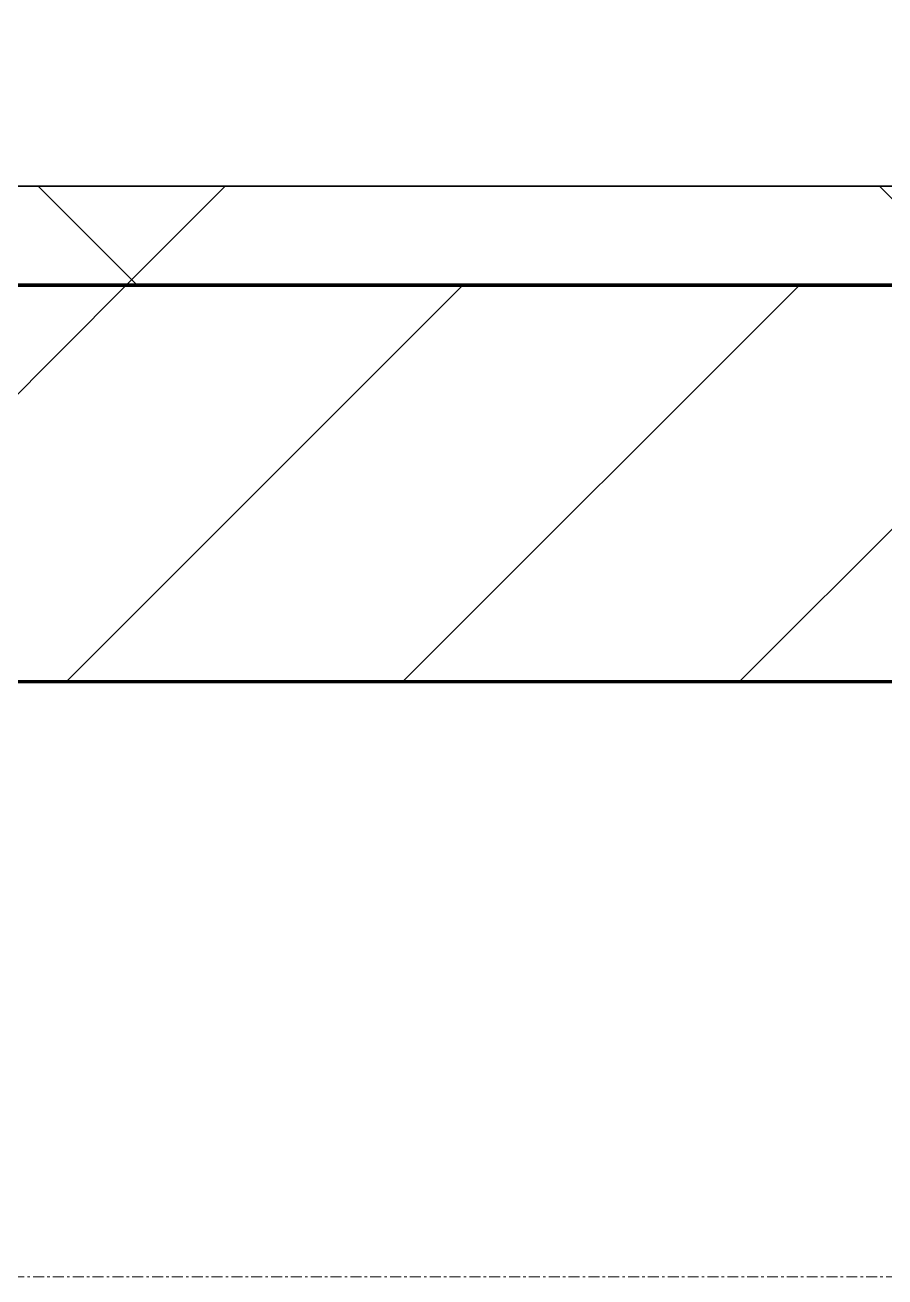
# Model space of a CAD drawing. Header units: millimetres. Extents: x -853432 to -773672, y -18171 to 22484.
# Drawn here: x -787912 to -787478, y -4321 to -3690 of the extents above; entities that cross this region are included whole.
import ezdxf
from ezdxf.xclip import XClip

# ---------------------------------------------------------------- set-up
doc = ezdxf.new("R2010")
doc.units = ezdxf.units.MM
doc.header["$XCLIPFRAME"] = 0
doc.linetypes.add('DPA_Grid _ Level 100', pattern=[10, 5.5, -1.6, 1.3, -1.6])
for name, color, linetype, lineweight in [('A-GLAZ-CURT', 2, 'Continuous', 9), ('A-WALL', 5, 'Continuous', 35), ('A-WALL-FNSH', 2, 'Continuous', 35), ('A-WALL-PATT', 1, 'Continuous', 35), ('S-GRID', 251, 'Continuous', 9)]:
    doc.layers.add(name, color=color, linetype=linetype, lineweight=lineweight)
doc.layers.add('A11_ALU.SOLID SHEET', color=2, linetype='Continuous')

# ---------------------------------------------------------------- blocks, each defined once
blk = doc.blocks.new('*U2464')
at = {"layer": 'S-GRID', "linetype": 'DPA_Grid _ Level 100'}
blk.add_line((57000, -7900), (-16649.52, -7900), dxfattribs=at)
blk = doc.blocks.new('PPLS-PP19_Custom Tile Pattern - Custom Tile Pattern-V165-4251-01 ENLARGED CONCOURSE LEVEL - REFLECTED CEILING PLAN - SHEET 2')
at = {"layer": 'A-GLAZ-CURT'}
for p, q in [((-300, 0), (300, 0)), ((300, 0), (-300, 0)), ((195.99, 0), (213.31, 0)), ((213.31, 0), (195.99, 0)), ((230.06, 0), (300, 0)), ((-300, -50), (300, -50)), ((300, -50), (-300, -50))]:
    blk.add_line(p, q, dxfattribs=at)
for points, knots in [([(-26.75, 0), (-27.82, 0), (-36.18, 0), (-53.55, 0), (-78.2, 0), (-110.94, 0), (-130.52, 0), (-147.74, 0), (-149.07, 0)], [-8718.362214, -8718.362214, -8718.362214, -8718.362214, -8532.293389, -8073.216054, -7508.296369, -7004.680444, -6449.282163, -6277.220794, -6277.220794, -6277.220794, -6277.220794]), ([(-126.5, 0), (-122.44, 0), (-108.71, 0), (-86.68, 0), (-63.44, 0), (-54.4, 0), (-48.53, 0), (-30.79, 0), (-18.63, 0), (-1.28, 0), (4.49, 0)], [-5231.017328, -5231.017328, -5231.017328, -5231.017328, -4994.692869, -4542.524482, -4008.285538, -3689.699207, -3546.54457, -3315.260113, -2864.387349, -2490.960632, -2490.960632, -2490.960632, -2490.960632]), ([(-115.82, 0), (-114.96, 0), (-110.41, 0), (-96.78, 0), (-71.33, 0), (-42.53, 0), (-12.85, 0), (0.39, 0), (4.31, 0)], [-5724.064692, -5724.064692, -5724.064692, -5724.064692, -5430.283136, -5103.229623, -4799.173296, -4065.652676, -3589.737505, -3288.292483, -3288.292483, -3288.292483, -3288.292483]), ([(-83.28, 0), (-83.28, 0), (-82.91, 0), (-76.14, 0), (-62.97, 0), (-48.14, 0), (-36.49, 0), (-33.57, 0), (-29.94, 0), (-28.57, 0)], [-1393.4169, -1393.4169, -1393.4169, -1393.4169, -1353.722004, -1274.333717, -1073.56893, -651.549973, -296.515819, -83.513472, 0, 0, 0, 0]), ([(-64.48, 0), (-62.14, 0), (-53.34, 0), (-34.42, 0), (-29.82, 0), (-29.19, 0)], [-2290.403409, -2290.403409, -2290.403409, -2290.403409, -1809.437387, -963.711516, -666.19313, -666.19313, -666.19313, -666.19313]), ([(-29.03, 0), (-33.97, 0), (-43.74, 0), (-55.45, 0), (-62.54, 0), (-64.47, 0)], [-2680.714891, -2680.714891, -2680.714891, -2680.714891, -2413.671296, -2161.752162, -2055.675682, -2055.675682, -2055.675682, -2055.675682]), ([(9.32, 0), (9.08, 0), (7.65, 0), (2.57, 0), (-12.23, 0), (-25.64, 0), (-40, 0), (-53.76, 0), (-62.16, 0), (-64.42, 0)], [-2922.926651, -2922.926651, -2922.926651, -2922.926651, -2882.788014, -2720.818881, -2518.50168, -2125.455881, -1792.521578, -1466.981642, -1348.494388, -1348.494388, -1348.494388, -1348.494388]), ([(31.18, 0), (25.97, 0), (11.99, 0), (-16.92, 0), (-45.2, 0), (-61.48, 0), (-64.15, 0)], [-4496.803627, -4496.803627, -4496.803627, -4496.803627, -4222.080604, -3745.412743, -2981.410125, -2664.77252, -2664.77252, -2664.77252, -2664.77252]), ([(76.63, 0), (74.8, 0), (67.65, 0), (53.52, 0), (37, 0), (24.07, 0), (12.82, 0), (-2.9, 0), (-20.62, 0), (-32.81, 0), (-44.85, 0), (-51.43, 0), (-51.79, 0)], [-3095.572228, -3095.572228, -3095.572228, -3095.572228, -2950.589685, -2634.532728, -2313.748533, -2106.613311, -1925.670641, -1617.263037, -1290.787923, -1039.307308, -819.71621, -644.910881, -644.910881, -644.910881, -644.910881]), ([(-36.78, 0), (-32.43, 0), (-19.22, 0), (8.83, 0), (42.71, 0), (65.46, 0), (73.07, 0)], [-6191.144455, -6191.144455, -6191.144455, -6191.144455, -5862.463379, -5340.621928, -4573.028122, -4127.429637, -4127.429637, -4127.429637, -4127.429637]), ([(-36.29, 0), (-36.29, 0), (-34.66, 0), (-28.88, 0), (-26.95, 0), (-26.54, 0)], [-9150.272121, -9150.272121, -9150.272121, -9150.272121, -9057.163041, -8919.836787, -8834.607043, -8834.607043, -8834.607043, -8834.607043]), ([(30.82, 0), (29.27, 0), (20.14, 0), (3.54, 0), (-16.58, 0), (-34.76, 0), (-36.04, 0)], [-10462.034656, -10462.034656, -10462.034656, -10462.034656, -10363.088938, -9884.23066, -9424.652049, -9182.880979, -9182.880979, -9182.880979, -9182.880979]), ([(-33.34, 0), (-33.34, 0), (-32.93, 0), (-31.16, 0), (-30.52, 0)], [-2415.024266, -2415.024266, -2415.024266, -2415.024266, -2357.633367, -2323.618664, -2323.618664, -2323.618664, -2323.618664]), ([(4.21, 0), (3.12, 0), (-4.61, 0), (-17.84, 0), (-30.57, 0), (-31.82, 0), (-32, 0)], [-3388.610552, -3388.610552, -3388.610552, -3388.610552, -3333.063701, -2994.501669, -2698.150104, -2614.070998, -2614.070998, -2614.070998, -2614.070998]), ([(-30.76, 0), (-30.73, 0), (-29.99, 0), (-23.47, 0), (-15.75, 0), (-15.19, 0)], [-54176.191683, -54176.191683, -54176.191683, -54176.191683, -54157.274271, -53749.15266, -53717.791567, -53717.791567, -53717.791567, -53717.791567]), ([(-30.52, 0), (-27.11, 0), (-17.83, 0), (5.99, 0), (22.06, 0), (37.44, 0), (45.92, 0), (57.76, 0), (64.47, 0), (71.6, 0), (73.13, 0), (73.52, 0)], [-2323.618664, -2323.618664, -2323.618664, -2323.618664, -2142.497158, -1716.209403, -1206.526904, -1089.329421, -901.315459, -753.071572, -495.328968, -421.953223, -392.723253, -392.723253, -392.723253, -392.723253]), ([(-13, 0), (-14.35, 0), (-17.68, 0), (-25.97, 0), (-29.52, 0), (-30.21, 0)], [-55207.591944, -55207.591944, -55207.591944, -55207.591944, -54789.006179, -54461.685999, -54290.791712, -54290.791712, -54290.791712, -54290.791712]), ([(4.3, 0), (3.36, 0), (-2.22, 0), (-13.89, 0), (-24.92, 0), (-29.03, 0)], [-3375.715047, -3375.715047, -3375.715047, -3375.715047, -3285.499107, -2903.012179, -2680.714891, -2680.714891, -2680.714891, -2680.714891]), ([(-28.98, 0), (-28.66, 0), (-27.39, 0), (-24.45, 0), (-22.56, 0)], [-166.548282, -166.548282, -166.548282, -166.548282, -102.06493, 0, 0, 0, 0]), ([(-28.57, 0), (-26.93, 0), (-20.29, 0), (-11.45, 0), (-1.37, 0), (4.06, 0), (4.44, 0)], [-5361.429781, -5361.429781, -5361.429781, -5361.429781, -5261.36855, -5050.479954, -4785.90057, -4765.715361, -4765.715361, -4765.715361, -4765.715361]), ([(-22.56, 0), (-20.27, 0), (-17.03, 0), (-11.36, 0), (-7.66, 0), (-6.6, 0), (-6.44, 0)], [-56468.192263, -56468.192263, -56468.192263, -56468.192263, -56344.022017, -56303.229861, -56166.290093, -56124.392176, -56124.392176, -56124.392176, -56124.392176]), ([(-15.19, 0), (-13.07, 0), (7.48, 0), (42.82, 0), (88.72, 0), (120.63, 0), (138.28, 0), (138.53, 0)], [-461.142613, -461.142613, -461.142613, -461.142613, -429.606584, -390.253598, -346.313304, -291.370682, -290.5735, -290.5735, -290.5735, -290.5735]), ([(-6.54, 0), (-6.73, 0), (-7.2, 0), (-7.6, 0), (-7.79, 0)], [-56009.792147, -56009.792147, -56009.792147, -56009.792147, -55949.290093, -55895.192118, -55895.192118, -55895.192118, -55895.192118]), ([(-2.63, 0), (-2.47, 0), (-1.51, 0), (1.28, 0), (3.43, 0)], [-226.825321, -226.825321, -226.825321, -226.825321, -220.269177, -211.182196, -211.182196, -211.182196, -211.182196]), ([(4.43, 0), (3, 0), (0.51, 0), (-1.67, 0), (-2.25, 0)], [-258.111572, -258.111572, -258.111572, -258.111572, -246.234814, -234.646884, -234.646884, -234.646884, -234.646884]), ([(4.37, 0), (5.25, 0), (8.44, 0), (15.97, 0), (22.54, 0), (24.49, 0)], [-209.893652, -209.893652, -209.893652, -209.893652, -206.416616, -198.214427, -187.717507, -187.717507, -187.717507, -187.717507]), ([(103.09, 0), (101.08, 0), (86.31, 0), (63.34, 0), (35.84, 0), (15.44, 0), (7.84, 0), (4.51, 0)], [-375.435014, -375.435014, -375.435014, -375.435014, -369.147452, -330.153101, -307.516438, -285.83788, -258.331059, -258.331059, -258.331059, -258.331059]), ([(4.52, 0), (7.71, 0), (13.58, 0), (21.24, 0), (24.62, 0), (24.72, 0), (24.72, 0)], [-4764.393214, -4764.393214, -4764.393214, -4764.393214, -4596.498881, -4445.288762, -4384.376941, -4376.041937, -4376.041937, -4376.041937, -4376.041937]), ([(70.61, 0), (66.16, 0), (55.8, 0), (39.61, 0), (25.65, 0), (11.83, 0), (4.52, 0)], [-4647.237329, -4647.237329, -4647.237329, -4647.237329, -4326.416877, -4098.545751, -3766.694881, -3393.907505, -3393.907505, -3393.907505, -3393.907505]), ([(4.52, 0), (5.31, 0), (11.25, 0), (15.02, 0), (22.91, 0), (31, 0), (39.04, 0), (51.19, 0), (58.74, 0), (61.34, 0), (61.45, 0)], [-2490.122206, -2490.122206, -2490.122206, -2490.122206, -2439.246196, -2084.094819, -1956.422387, -1818.904206, -1645.594513, -1443.202566, -1228.752106, -1120.932285, -1120.932285, -1120.932285, -1120.932285]), ([(8.33, 0), (8.19, 0), (7.52, 0), (6.01, 0), (4.56, 0)], [-3574.286521, -3574.286521, -3574.286521, -3574.286521, -3526.962355, -3383.948906, -3383.948906, -3383.948906, -3383.948906]), ([(4.56, 0), (7.32, 0), (9.65, 0), (10.14, 0), (10.18, 0)], [-3281.846122, -3281.846122, -3281.846122, -3281.846122, -3066.359526, -3044.715262, -3044.715262, -3044.715262, -3044.715262]), ([(24.69, 0), (24.54, 0), (20.99, 0), (15.48, 0), (10.8, 0), (9.63, 0)], [-4368.572414, -4368.572414, -4368.572414, -4368.572414, -4306.476363, -4080.000647, -3772.857994, -3772.857994, -3772.857994, -3772.857994]), ([(18.16, 0), (19.15, 0), (24.25, 0), (25.66, 0), (26.12, 0)], [-5700.113719, -5700.113719, -5700.113719, -5700.113719, -5554.232259, -5302.431367, -5302.431367, -5302.431367, -5302.431367]), ([(73.52, 0), (73.44, 0), (70.12, 0), (62.26, 0), (51.85, 0), (43.81, 0), (29.53, 0), (20.67, 0), (18.85, 0), (18.16, 0)], [-6928.49549, -6928.49549, -6928.49549, -6928.49549, -6924.452779, -6738.82075, -6548.303034, -6314.283804, -6135.05769, -5972.647715, -5832.674503, -5832.674503, -5832.674503, -5832.674503]), ([(27.44, 0), (27.9, 0), (29.54, 0), (38.07, 0), (53.12, 0), (67.15, 0), (72.97, 0)], [-5037.309798, -5037.309798, -5037.309798, -5037.309798, -4887.603822, -4705.298446, -4353.683244, -3976.823525, -3976.823525, -3976.823525, -3976.823525]), ([(27.89, 0), (29.09, 0), (33.4, 0), (48.37, 0), (62.57, 0), (71.55, 0), (73.46, 0)], [-147.777612, -147.777612, -147.777612, -147.777612, -135.792042, -118.513713, -97.899267, -92.351926, -92.351926, -92.351926, -92.351926]), ([(53.18, 0), (53.06, 0), (52.22, 0), (44.99, 0), (36.46, 0), (30.82, 0)], [-622.740158, -622.740158, -622.740158, -622.740158, -566.066452, -360.610861, 0, 0, 0, 0]), ([(136.44, 0), (121.66, 0), (86.93, 0), (51.16, 0), (31.18, 0)], [-106.750556, -106.750556, -106.750556, -106.750556, -59.610984, 0, 0, 0, 0]), ([(142.42, 0), (141.97, 0), (132.08, 0), (109.77, 0), (76.86, 0), (57.82, 0), (46.51, 0), (41.18, 0), (36.02, 0), (35.54, 0), (35.54, 0)], [-461.338444, -461.338444, -461.338444, -461.338444, -458.593899, -401.860199, -357.622665, -341.267687, -334.000314, -326.15566, -319.318397, -317.489778, -317.489778, -317.489778, -317.489778]), ([(36.29, 0), (37.77, 0), (48.82, 0), (59.61, 0), (69.03, 0), (73.46, 0)], [-314.598523, -314.598523, -314.598523, -314.598523, -305.899624, -287.17622, -270.618974, -270.618974, -270.618974, -270.618974]), ([(61.47, 0), (61.47, 0), (61.21, 0), (54.61, 0), (53.71, 0), (53.56, 0)], [-1113.311073, -1113.311073, -1113.311073, -1113.311073, -1096.402191, -891.204116, -747.28819, -747.28819, -747.28819, -747.28819]), ([(73.55, 0), (73.04, 0), (72.09, 0), (71.05, 0), (70.61, 0)], [-78.332842, -78.332842, -78.332842, -78.332842, -31.537676, 0, 0, 0, 0]), ([(73.48, 0), (73.91, 0), (78.14, 0), (82.12, 0), (83.66, 0)], [-4119.414675, -4119.414675, -4119.414675, -4119.414675, -4094.177415, -3869.465285, -3869.465285, -3869.465285, -3869.465285]), ([(73.51, 0), (73.58, 0), (76.7, 0), (84.83, 0), (86.01, 0), (92.51, 0), (94.33, 0)], [-3965.063807, -3965.063807, -3965.063807, -3965.063807, -3960.84581, -3759.045785, -3336.541051, -2783.776468, -2783.776468, -2783.776468, -2783.776468]), ([(73.7, 0), (79.27, 0), (99.48, 0), (124.45, 0), (132.42, 0), (134.6, 0)], [-270.319199, -270.319199, -270.319199, -270.319199, -249.500363, -194.761443, -152.241002, -152.241002, -152.241002, -152.241002]), ([(73.74, 0), (74.41, 0), (75.43, 0), (76.03, 0), (76.21, 0)], [-387.269777, -387.269777, -387.269777, -387.269777, -334.951786, -290.452333, -290.452333, -290.452333, -290.452333]), ([(73.96, 0), (83.64, 0), (102.11, 0), (116.36, 0), (128.63, 0), (128.95, 0)], [-91.861759, -91.861759, -91.861759, -91.861759, -63.759246, -39.050993, -35.895543, -35.895543, -35.895543, -35.895543]), ([(114.39, 0), (114.2, 0), (112.08, 0), (105.42, 0), (92.38, 0), (85.79, 0), (77.67, 0), (74.51, 0)], [-8148.58938, -8148.58938, -8148.58938, -8148.58938, -8105.191388, -7723.759874, -7531.75727, -7135.649961, -6947.744629, -6947.744629, -6947.744629, -6947.744629]), ([(94.4, 0), (94.4, 0), (94.64, 0), (99.11, 0), (108.97, 0), (120.79, 0), (132.67, 0), (139.94, 0), (141.29, 0)], [-2348.345796, -2348.345796, -2348.345796, -2348.345796, -2310.419338, -2233.599744, -2052.234781, -1843.028543, -1530.39897, -1458.168626, -1458.168626, -1458.168626, -1458.168626]), ([(129.02, 0), (129.02, 0), (124.41, 0), (122.35, 0), (114.96, 0), (108.04, 0), (103.09, 0)], [-35.386604, -35.386604, -35.386604, -35.386604, -31.430235, -22.807238, -15.488593, 0, 0, 0, 0]), ([(142.4, 0), (142.14, 0), (139.21, 0), (134.04, 0), (126.24, 0), (118.6, 0), (114.23, 0), (111.98, 0), (105.66, 0), (105.23, 0), (105.23, 0)], [-9864.081881, -9864.081881, -9864.081881, -9864.081881, -9847.788484, -9677.714971, -9567.007022, -9453.21225, -9220.200448, -9012.77275, -8966.157302, -8929.495943, -8929.495943, -8929.495943, -8929.495943]), ([(105.26, 0), (105.52, 0), (111.01, 0), (112.65, 0), (113.59, 0)], [-8920.561005, -8920.561005, -8920.561005, -8920.561005, -8814.835624, -8577.462505, -8577.462505, -8577.462505, -8577.462505]), ([(128.58, 0), (128.8, 0), (130.16, 0), (139.26, 0), (152.67, 0), (161.24, 0), (162.19, 0), (162.75, 0)], [-633.326174, -633.326174, -633.326174, -633.326174, -627.736123, -618.981161, -602.094757, -592.980799, -581.414464, -581.414464, -581.414464, -581.414464]), ([(137.1, 0), (136, 0), (133.64, 0), (129.87, 0), (129.11, 0)], [-670.405967, -670.405967, -670.405967, -670.405967, -651.020627, -640.742133, -640.742133, -640.742133, -640.742133]), ([(157.9, 0), (156.77, 0), (151.86, 0), (146.05, 0), (142.41, 0)], [-10292.955006, -10292.955006, -10292.955006, -10292.955006, -10098.273015, -9864.256688, -9864.256688, -9864.256688, -9864.256688]), ([(142.42, 0), (148.79, 0), (164.95, 0), (185.23, 0), (193.62, 0), (194.69, 0), (194.79, 0)], [-1437.905456, -1437.905456, -1437.905456, -1437.905456, -1095.004608, -529.74427, -295.064701, -265.121568, -265.121568, -265.121568, -265.121568]), ([(168.37, 0), (167.68, 0), (162.69, 0), (153.99, 0), (142.84, 0)], [-543.375029, -543.375029, -543.375029, -543.375029, -530.793311, -462.196269, -462.196269, -462.196269, -462.196269]), ([(193.8, 0), (193.33, 0), (190.11, 0), (183.13, 0), (171, 0), (161.95, 0), (161.28, 0), (158.35, 0), (157.85, 0), (157.77, 0)], [-11665.349007, -11665.349007, -11665.349007, -11665.349007, -11565.880756, -11105.624034, -10839.086983, -10768.332124, -10666.779182, -10580.760289, -10550.278881, -10550.278881, -10550.278881, -10550.278881]), ([(300, 0), (286.53, 0), (254.22, 0), (207.11, 0), (177.41, 0), (159.34, 0), (158.33, 0), (158.3, 0)], [-285.253232, -285.253232, -285.253232, -285.253232, -244.693688, -187.987675, -143.776725, -129.632772, -123.352749, -123.352749, -123.352749, -123.352749]), ([(159.07, 0), (159.13, 0), (160.84, 0), (165.21, 0), (174.15, 0), (185.98, 0), (208.82, 0), (219.42, 0), (230.06, 0)], [-115.643202, -115.643202, -115.643202, -115.643202, -114.681583, -87.660824, -65.295536, -41.623857, -24.459831, 0, 0, 0, 0]), ([(162.75, 0), (165.4, 0), (170.91, 0), (172.61, 0), (172.61, 0)], [-111.264224, -111.264224, -111.264224, -111.264224, -56.742688, -19.085662, -19.085662, -19.085662, -19.085662]), ([(247.1, 0), (246.76, 0), (245.04, 0), (238.34, 0), (226.56, 0), (221.1, 0), (200.27, 0), (182.99, 0), (174.27, 0), (169.67, 0), (168.99, 0)], [-9649.085549, -9649.085549, -9649.085549, -9649.085549, -9581.591397, -9406.094246, -9221.510254, -9016.44624, -8717.832359, -8253.978395, -8152.463617, -8069.855175, -8069.855175, -8069.855175, -8069.855175]), ([(215.22, 0), (214.62, 0), (210.55, 0), (203.98, 0), (187.54, 0), (175.3, 0), (169.49, 0)], [-203.825446, -203.825446, -203.825446, -203.825446, -198.527383, -184.406837, -162.427601, -142.916156, -142.916156, -142.916156, -142.916156]), ([(171.51, 0), (176.48, 0), (193.23, 0), (201.73, 0), (208.81, 0), (213.9, 0), (241.96, 0), (266.73, 0), (281.71, 0), (291.71, 0), (296.52, 0), (297.86, 0), (298.09, 0)], [-7971.819559, -7971.819559, -7971.819559, -7971.819559, -7784.112253, -7606.717214, -7289.299508, -7042.621073, -6582.165592, -6068.460911, -5766.029927, -5566.724884, -5280.360606, -5199.253518, -5199.253518, -5199.253518, -5199.253518]), ([(172.07, 0), (177.66, 0), (187.87, 0), (201.08, 0), (207.47, 0), (213.96, 0), (215.11, 0)], [-255.364076, -255.364076, -255.364076, -255.364076, -237.955587, -223.92608, -215.862851, -208.75215, -208.75215, -208.75215, -208.75215]), ([(300, 0), (288.22, 0), (262, 0), (230.43, 0), (219.94, 0), (219.02, 0)], [-12528.858583, -12528.858583, -12528.858583, -12528.858583, -11905.454923, -11162.864862, -10856.732305, -10856.732305, -10856.732305, -10856.732305]), ([(219.9, 0), (220.86, 0), (227.84, 0), (242.06, 0), (246.54, 0), (246.96, 0)], [-10670.940496, -10670.940496, -10670.940496, -10670.940496, -10511.382485, -9925.173265, -9834.877357, -9834.877357, -9834.877357, -9834.877357]), ([(284.76, 0), (284.76, 0), (285.09, 0), (287.47, 0), (293.59, 0), (297.76, 0), (300, 0)], [-4110.630118, -4110.630118, -4110.630118, -4110.630118, -4053.389046, -3959.664717, -3862.421465, -3746.95702, -3746.95702, -3746.95702, -3746.95702]), ([(297.38, 0), (295.84, 0), (291.62, 0), (285.38, 0), (284.87, 0)], [-4803.172655, -4803.172655, -4803.172655, -4803.172655, -4358.271401, -4143.037883, -4143.037883, -4143.037883, -4143.037883])]:
    blk.add_open_spline(points, degree=3, knots=knots, dxfattribs=at)
for points in [[(24.49, 0), (25.23, 0), (25.72, 0), (26.04, 0)], [(76.22, 0), (75.84, 0), (75.11, 0), (74.13, 0)], [(80.35, 0), (79.57, 0), (78.27, 0), (76.63, 0)], [(84.06, 0), (83.48, 0), (82.41, 0), (81.72, 0)], [(168.74, 0), (168.74, 0), (169.81, 0), (171.51, 0)], [(195.11, 0), (194.91, 0), (194.44, 0), (193.8, 0)]]:
    blk.add_open_spline(points, degree=3, dxfattribs=at)
blk = doc.blocks.new('PPLS-PP19_Custom Tile Pattern - Custom Tile Pattern-V166-4251-01 ENLARGED CONCOURSE LEVEL - REFLECTED CEILING PLAN - SHEET 2')
at = {"layer": 'A-GLAZ-CURT'}
for p, q in [((-300, 0), (300, 0)), ((300, 0), (-300, 0)), ((-293.07, 0), (-275.75, 0)), ((-275.75, 0), (-293.07, 0)), ((-222.32, 0), (-205, 0)), ((-205, 0), (-222.32, 0)), ((-300, -50), (300, -50)), ((300, -50), (-300, -50))]:
    blk.add_line(p, q, dxfattribs=at)
at = {"layer": 'A-GLAZ-CURT', "flags": 128}
for points in [[(-300, 0), (-291.56, 0), (-283.3, 0), (-275.2, 0), (-267.26, 0), (-259.45, 0), (-251.77, 0), (-244.2, 0), (-236.74, 0), (-229.36, 0), (-222.06, 0), (-214.83, 0), (-207.71, 0), (-200.76, 0), (-194.02, 0), (-187.54, 0), (-181.81, 0)], [(-196.37, 0), (-202.58, 0), (-209.04, 0), (-215.73, 0), (-222.63, 0), (-229.72, 0), (-236.97, 0), (-244.39, 0), (-251.96, 0), (-259.67, 0), (-267.51, 0), (-275.48, 0), (-283.55, 0), (-291.73, 0), (-300, 0)]]:
    blk.add_lwpolyline(points, dxfattribs=at)
at = {"layer": 'A-GLAZ-CURT'}
for points, knots in [([(-300, 0), (-284.65, 0), (-236.57, 0), (-174.61, 0), (-129.95, 0), (-110.8, 0), (-99.5, 0), (-91.46, 0)], [-5323.127839, -5323.127839, -5323.127839, -5323.127839, -4502.809032, -2700.551212, -1002.059161, -460.363443, 0, 0, 0, 0]), ([(-182.87, 0), (-192.84, 0), (-223.34, 0), (-262.56, 0), (-294.48, 0), (-300, 0)], [-15861.324362, -15861.324362, -15861.324362, -15861.324362, -15131.813646, -13729.592194, -13439.944408, -13439.944408, -13439.944408, -13439.944408]), ([(-137.88, 0), (-140.56, 0), (-147.66, 0), (-147.69, 0), (-158.72, 0), (-174.02, 0), (-185.59, 0), (-209.77, 0), (-232.01, 0), (-255.22, 0), (-262.59, 0), (-264.9, 0), (-265.4, 0)], [-3187.727384, -3187.727384, -3187.727384, -3187.727384, -2919.378265, -2477.344047, -2237.412286, -2029.680487, -1755.085331, -1400.429864, -858.079193, -543.655514, -208.940337, 0, 0, 0, 0]), ([(-258.6, 0), (-257.91, 0), (-254.26, 0), (-241.25, 0), (-225.99, 0), (-213.1, 0), (-200.2, 0), (-190.34, 0), (-183.44, 0), (-181.92, 0)], [-5722.54675, -5722.54675, -5722.54675, -5722.54675, -5657.471696, -5413.335975, -5017.494783, -4832.723979, -4666.091899, -4349.945572, -4263.105297, -4263.105297, -4263.105297, -4263.105297]), ([(-181.82, 0), (-186.98, 0), (-200.65, 0), (-216.65, 0), (-231.26, 0), (-233.46, 0), (-234, 0)], [-1699.440462, -1699.440462, -1699.440462, -1699.440462, -1422.553702, -978.033455, -846.069444, -682.911962, -682.911962, -682.911962, -682.911962]), ([(-233.49, 0), (-233.44, 0), (-232.38, 0), (-230.74, 0), (-225.3, 0), (-223.63, 0)], [-455.274641, -455.274641, -455.274641, -455.274641, -440.605512, -119.536984, 0, 0, 0, 0]), ([(-223.63, 0), (-219.39, 0), (-206.17, 0), (-192.25, 0), (-183.07, 0), (-181.83, 0)], [-5463.295695, -5463.295695, -5463.295695, -5463.295695, -5161.076232, -4739.070012, -4673.561516, -4673.561516, -4673.561516, -4673.561516])]:
    blk.add_open_spline(points, degree=3, knots=knots, dxfattribs=at)
blk = doc.blocks.new('*U634')
at = {"layer": 'A-GLAZ-CURT'}
for name, p in [('PPLS-PP19_Custom Tile Pattern - Custom Tile Pattern-V165-4251-01 ENLARGED CONCOURSE LEVEL - REFLECTED CEILING PLAN - SHEET 2', (48002.37, -7350)), ('PPLS-PP19_Custom Tile Pattern - Custom Tile Pattern-V166-4251-01 ENLARGED CONCOURSE LEVEL - REFLECTED CEILING PLAN - SHEET 2', (48602.37, -7350))]:
    blk.add_blockref(name, p, dxfattribs=at)
blk = doc.blocks.new('*U1213')
blk.add_lwpolyline([(22690, -750), (19166.45, -750), (19116.45, -700), (18966.44, -550), (-101025.39, -550), (-101025.39, -6704.96), (-96300, -6704.96), (-96300, -7350), (-94497.63, -7350), (17250, -7350), (17250, -6849.96), (18300, -6849.96), (22690, -6849.96)], close=True)

msp = doc.modelspace()

# ---------------------------------------------------------------- block references
at = {"layer": 'A11_ALU.SOLID SHEET'}
ref = msp.add_blockref('*U1213', (-744682.37, 3579.02), dxfattribs=at)
XClip(ref).set_block_clipping_path([(-104690.1238047112, -9620.0029952966), (-34092.6543255156, 14392.9971737705)])

# ---------------------------------------------------------------- next in the draw order: hatches: boundary and pattern name
at = {"layer": 'A-WALL-PATT', "lineweight": 9}
h = msp.add_hatch(dxfattribs=at)
h.set_pattern_fill('FP_4', color=256, style=0, pattern_type=2)
h.set_pattern_definition([(45, (0, 0), (-212.13203, 212.13203), []), (135, (0, 0), (-212.13203, -212.13203), [])])
h.paths.add_polyline_path([(-779464.45, -3820.98), (-778775.03, -3820.98), (-778775.03, -3770.98), (-827933.88, -3770.98), (-828045.79, -3820.98), (-779602.34, -3820.98)])
h.paths.add_polyline_path([(-828965.42, -3820.98), (-828156.1, -3820.98), (-828044.19, -3770.98), (-841032.37, -3770.98), (-841032.37, -3820.98), (-829103.3, -3820.98)])
h = msp.add_hatch(dxfattribs=at)
h.set_pattern_fill('FP_2', color=256, style=0, pattern_type=2)
h.set_pattern_definition([(45, (0, 0), (-84.852814, 84.852814), [])])
h.paths.add_polyline_path([(-779326.57, -4020.98), (-778775.03, -4020.98), (-778775.03, -3820.98), (-828045.79, -3820.98), (-828336.65, -3950.93), (-828355, -3909.85), (-828156.1, -3820.98), (-841232.37, -3820.98), (-841232.37, -4020.98), (-779878.11, -4020.98)])
h.paths.add_polyline_path([(-828280, -3860.98), (-828285, -3859.64), (-828288.66, -3855.98), (-828289.66, -3848.39), (-828287.07, -3844.76), (-828282.59, -3841.32), (-828280, -3840.98), (-828272.93, -3843.91), (-828270.34, -3848.39), (-828270.34, -3851.81), (-828272.93, -3858.05), (-828279.18, -3860.64)])

# ---------------------------------------------------------------- next in the draw order: linework, layer by layer
at = {"layer": 'A-WALL', "color": 7, "lineweight": 70}
for p, q in [((-788780, -3820.98), (-787580, -3820.98)), ((-787580, -3820.98), (-788780, -3820.98)), ((-787580, -3820.98), (-785180, -3820.98)), ((-785180, -3820.98), (-787580, -3820.98)), ((-787580, -4020.98), (-788780, -4020.98)), ((-785180, -4020.98), (-787580, -4020.98))]:
    msp.add_line(p, q, dxfattribs=at)
at = {"layer": 'A-WALL-FNSH', "color": 250}
for p, q in [((-788780, -3770.98), (-787580, -3770.98)), ((-787580, -3770.98), (-785180, -3770.98))]:
    msp.add_line(p, q, dxfattribs=at)

# ---------------------------------------------------------------- next in the draw order: block references
for name in ['*U2464', '*U634']:
    msp.add_blockref(name, (-835882.37, 3579.02))

doc.saveas('drawing.dxf')
